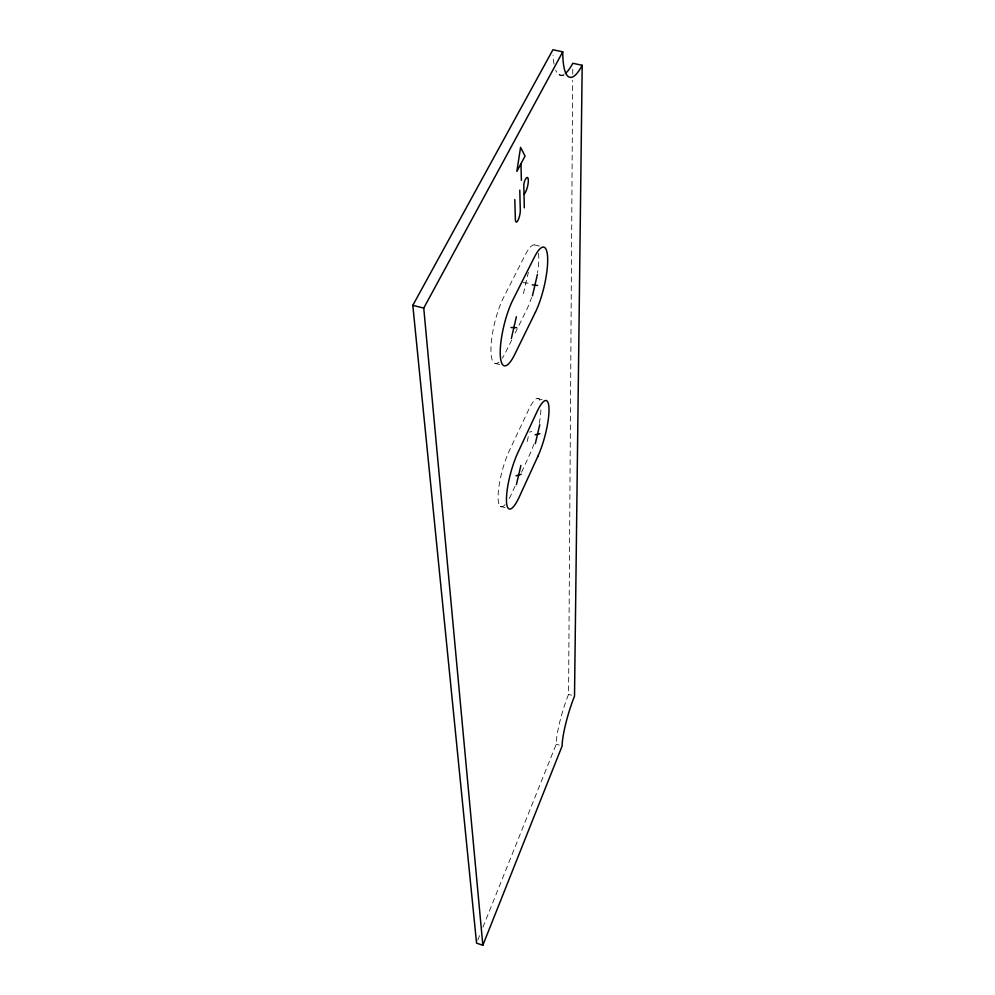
<?xml version="1.0" encoding="UTF-8"?>
<svg xmlns="http://www.w3.org/2000/svg" width="995" height="995" viewBox="0 0 995 995"><rect width="100%" height="100%" fill="white"/><g stroke="black" fill="none" stroke-linecap="round" stroke-linejoin="round"><path stroke-width="0.75" stroke-dasharray="4.97 3.73" d="M482.911 927.278L556.23 744.198A37.138 6.082 -73.5 0 1 568.568 694.336L572.685 80.371M572.734 74.152L572.772 67.934M523.432 293.649L528.37 272.232M527.163 441.544L529.079 433.422M477.712 940.263L480.025 934.492M515.087 486.182L511.219 494.552A35.223 8.234 -74.9 0 1 508.719 499.453M521.529 472.227L529.912 454.093A34.663 7.923 -75.2 0 0 533.793 444.33M511.766 339.917L505.721 352.143A39.489 10.087 -76.3 0 1 502.239 358.2M515.124 333.126L526.529 310.042A38.88 9.664 -76.6 0 0 531.566 297.53M529.39 432.066L531.815 431.544M523.159 282.63L528.619 283.276M558.966 74.7L565.807 76.18M534.676 244.932L542.449 246.797M495.908 363.548L499.813 364.556M537.312 398.41L545.484 400.537M500.311 506.343L507.189 508.246M568.568 694.336L571.54 695.219M556.23 744.198L559.178 745.106M564.003 74.451A64.426 15.808 -78.9 0 1 555.745 70.235M554.041 64.078A64.426 15.808 -78.9 0 1 553.058 55.011M505.112 504.627A35.223 8.234 -74.9 0 1 498.308 492.127A35.223 8.234 -74.9 0 1 509.502 450.325L528.855 409.293A34.663 7.923 -75.2 0 1 540.472 402.291M540.919 409.803A34.663 7.923 -75.2 0 1 539.079 424.554M498.893 362.105A39.489 10.087 -76.3 0 1 491.144 344.245A39.489 10.087 -76.3 0 1 503.607 297.443L525.236 254.857A38.88 9.664 -76.6 0 1 536.827 246.735M538.531 253.277A38.88 9.664 -76.6 0 1 537.511 272.866"/><path stroke-width="1.49" d="M582.187 65.284L574.513 696.114A37.176 5.958 -73.5 0 0 562.125 746.001L482.849 945.25L476.555 943.136L412.813 305.341L552.921 49.75L562.747 51.839A64.513 15.497 -78.8 0 0 582.187 65.284L572.809 63.282A64.426 15.808 -78.9 0 1 565.384 73.456M511.355 338.474L516.368 316.721M532.437 295.876L537.412 274.433M516.38 484.652L520.895 465.424M535.285 443.695L539.775 424.716M524.303 194.348L525.746 191.587A8.209 2.114 -77.6 0 0 528.333 180.282A8.209 2.114 -77.6 0 0 525.484 179.311L525.062 180.095A4.005 1.032 -77.6 0 0 523.805 185.617L524.315 207.868M520.683 164.262L516.853 171.439L520.572 147.372L525.049 156.053L520.97 163.715L521.38 180.344M482.849 945.25L423.746 308.089L562.747 51.839M516.069 475.821L521.169 474.279M535.111 434.765L539.912 433.683M510.982 327.554L516.703 327.666M532.226 284.856L537.586 285.478M412.813 305.341L423.746 308.089M514.801 199.585L515.385 219.659A7.326 1.903 -77.3 0 0 517.985 220.343A7.326 1.903 -77.3 0 0 520.298 210.256L519.776 190.144M537.909 456.245L519.34 496.779A35.26 8.059 -74.9 0 1 506.467 500.933A35.26 8.059 -74.9 0 1 517.91 452.576L537.126 411.47A34.701 7.773 -75.2 0 1 549.004 409.057A34.701 7.773 -75.2 0 1 537.909 456.245M535.397 312.243L514.726 354.431A39.526 9.9 -76.2 0 1 500.249 354.494A39.526 9.9 -76.2 0 1 512.96 299.756L534.439 257.083A38.917 9.477 -76.5 0 1 547.673 258.961A38.917 9.477 -76.5 0 1 535.397 312.243"/></g></svg>
